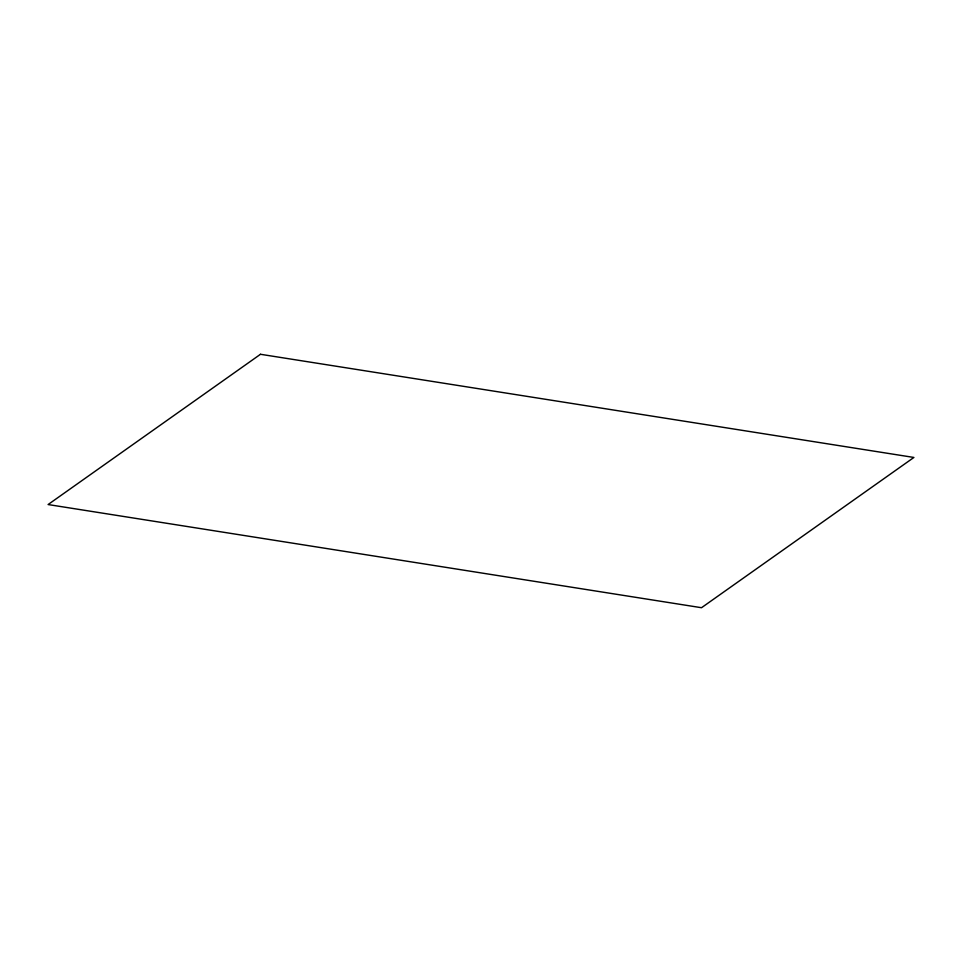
<?xml version="1.0" encoding="UTF-8"?>
<svg xmlns="http://www.w3.org/2000/svg" width="962" height="962" viewBox="0 0 962 962"><rect width="100%" height="100%" fill="white"/><g stroke="black" fill="none" stroke-linecap="round" stroke-linejoin="round"><path stroke-width="1.44" d="M260.486 354.281L48.1 504.545L701.514 607.719L913.9 457.455L260.486 354.281"/></g></svg>
